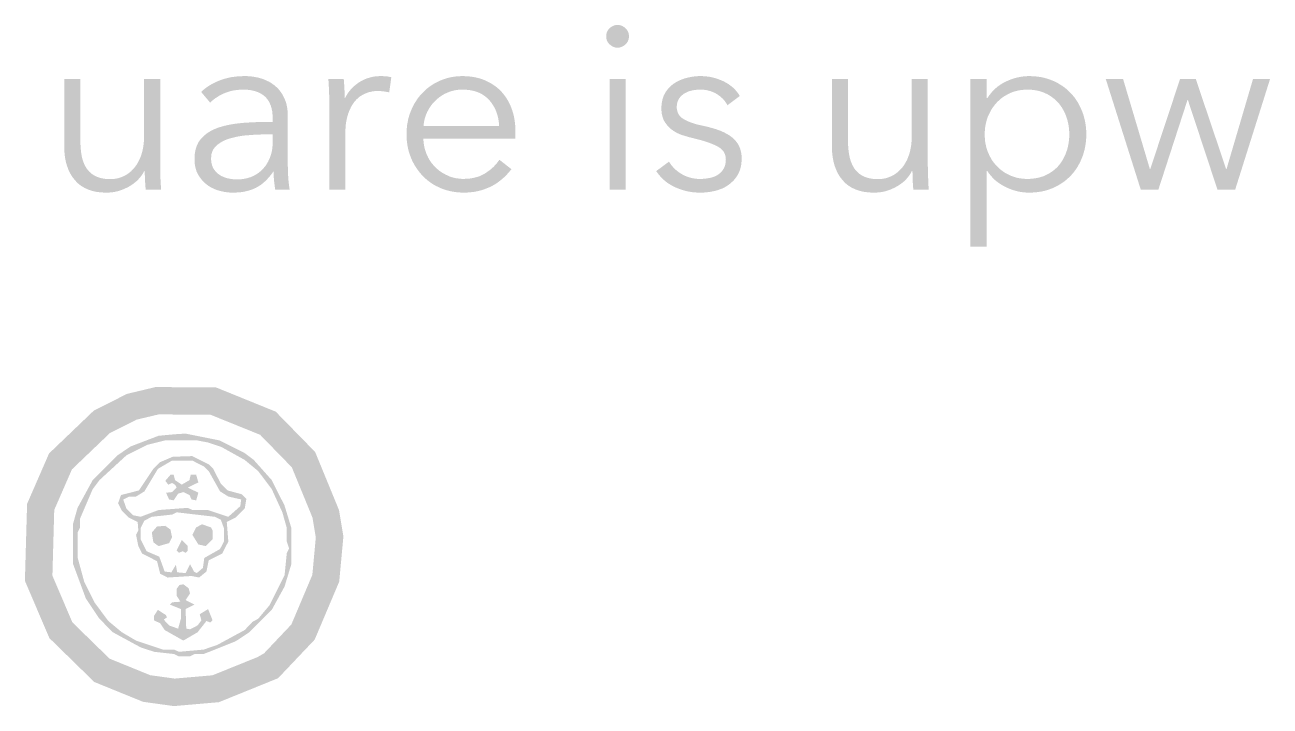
# Model space of a CAD drawing. Header units: millimetres. Extents: x 6 to 126, y 130 to 351.
# Drawn here: x 41.02 to 54.69, y 263.13 to 270.61 of the extents above; entities that cross this region are included whole.
import ezdxf

# ---------------------------------------------------------------- set-up
doc = ezdxf.new("R2010")
doc.units = ezdxf.units.MM
doc.layers.add('RASTER', color=7, linetype='Continuous')

msp = doc.modelspace()

# ---------------------------------------------------------------- hatches: boundary and pattern name
at = {"layer": 'RASTER'}
h = msp.add_hatch(color=7, dxfattribs=at)
h.paths.add_polyline_path([(47.616, 268.8), (47.439, 268.8), (47.439, 270.017), (47.616, 270.017)])
h.paths.add_polyline_path([(47.652, 270.485), (47.652, 270.471), (47.65, 270.459), (47.647, 270.447), (47.642, 270.435), (47.637, 270.424), (47.63, 270.414), (47.622, 270.404), (47.613, 270.395), (47.603, 270.387), (47.593, 270.38), (47.583, 270.374), (47.572, 270.369), (47.561, 270.365), (47.55, 270.362), (47.539, 270.361), (47.527, 270.36), (47.516, 270.361), (47.504, 270.362), (47.493, 270.365), (47.483, 270.369), (47.472, 270.374), (47.462, 270.38), (47.451, 270.387), (47.442, 270.395), (47.432, 270.404), (47.425, 270.414), (47.418, 270.424), (47.412, 270.435), (47.408, 270.447), (47.405, 270.459), (47.403, 270.471), (47.403, 270.485), (47.403, 270.498), (47.405, 270.511), (47.408, 270.523), (47.412, 270.535), (47.418, 270.545), (47.425, 270.556), (47.432, 270.565), (47.442, 270.575), (47.451, 270.583), (47.462, 270.59), (47.472, 270.596), (47.483, 270.601), (47.493, 270.605), (47.504, 270.607), (47.516, 270.609), (47.527, 270.61), (47.539, 270.609), (47.55, 270.607), (47.561, 270.605), (47.572, 270.601), (47.583, 270.596), (47.593, 270.59), (47.603, 270.583), (47.613, 270.575), (47.622, 270.565), (47.63, 270.556), (47.637, 270.545), (47.642, 270.535), (47.647, 270.523), (47.65, 270.511), (47.652, 270.498), (47.652, 270.485)])
for points in [[(42.348, 268.8), (42.347, 268.813), (42.346, 268.825), (42.345, 268.839), (42.344, 268.852), (42.343, 268.866), (42.342, 268.88), (42.341, 268.894), (42.34, 268.909), (42.34, 268.924), (42.339, 268.938), (42.339, 268.951), (42.338, 268.964), (42.338, 268.976), (42.338, 268.987), (42.338, 268.998), (42.338, 269.008), (42.333, 269.008), (42.319, 268.982), (42.303, 268.957), (42.284, 268.934), (42.264, 268.911), (42.242, 268.89), (42.218, 268.871), (42.192, 268.852), (42.164, 268.835), (42.134, 268.82), (42.104, 268.806), (42.074, 268.795), (42.043, 268.785), (42.012, 268.778), (41.981, 268.773), (41.949, 268.77), (41.917, 268.769), (41.861, 268.771), (41.808, 268.777), (41.759, 268.788), (41.714, 268.803), (41.673, 268.823), (41.635, 268.846), (41.6, 268.874), (41.57, 268.907), (41.542, 268.942), (41.519, 268.981), (41.499, 269.022), (41.483, 269.067), (41.47, 269.113), (41.461, 269.163), (41.456, 269.215), (41.454, 269.271), (41.454, 270.017), (41.631, 270.017), (41.631, 269.343), (41.631, 269.32), (41.632, 269.296), (41.633, 269.274), (41.635, 269.252), (41.637, 269.23), (41.639, 269.209), (41.643, 269.189), (41.646, 269.169), (41.65, 269.15), (41.655, 269.132), (41.661, 269.114), (41.667, 269.097), (41.674, 269.08), (41.682, 269.065), (41.69, 269.05), (41.699, 269.035), (41.709, 269.022), (41.72, 269.009), (41.731, 268.997), (41.744, 268.986), (41.757, 268.975), (41.771, 268.965), (41.785, 268.956), (41.801, 268.948), (41.817, 268.941), (41.835, 268.935), (41.853, 268.929), (41.873, 268.925), (41.893, 268.921), (41.915, 268.919), (41.937, 268.917), (41.961, 268.917), (41.978, 268.917), (41.996, 268.919), (42.013, 268.921), (42.03, 268.924), (42.047, 268.928), (42.064, 268.933), (42.081, 268.939), (42.097, 268.946), (42.114, 268.953), (42.13, 268.962), (42.145, 268.971), (42.16, 268.982), (42.175, 268.993), (42.189, 269.005), (42.202, 269.019), (42.216, 269.033), (42.228, 269.048), (42.24, 269.064), (42.252, 269.081), (42.262, 269.099), (42.272, 269.118), (42.282, 269.138), (42.291, 269.159), (42.299, 269.181), (42.306, 269.204), (42.312, 269.228), (42.318, 269.253), (42.322, 269.279), (42.326, 269.306), (42.328, 269.334), (42.33, 269.363), (42.33, 269.393), (42.33, 270.017), (42.507, 270.017), (42.507, 269.068), (42.507, 269.055), (42.507, 269.041), (42.507, 269.027), (42.507, 269.011), (42.508, 268.995), (42.508, 268.978), (42.509, 268.959), (42.509, 268.94), (42.51, 268.921), (42.511, 268.902), (42.512, 268.884), (42.513, 268.866), (42.514, 268.849), (42.515, 268.832), (42.516, 268.816), (42.517, 268.8)], [(44.363, 269.749), (44.363, 269.762), (44.363, 269.775), (44.363, 269.79), (44.363, 269.806), (44.362, 269.822), (44.362, 269.839), (44.361, 269.857), (44.361, 269.876), (44.36, 269.896), (44.359, 269.914), (44.358, 269.933), (44.357, 269.951), (44.356, 269.968), (44.355, 269.985), (44.354, 270.001), (44.353, 270.017), (44.522, 270.017), (44.523, 270.004), (44.524, 269.991), (44.525, 269.978), (44.526, 269.965), (44.527, 269.951), (44.528, 269.937), (44.529, 269.922), (44.53, 269.908), (44.53, 269.893), (44.531, 269.879), (44.531, 269.866), (44.532, 269.853), (44.532, 269.841), (44.532, 269.83), (44.532, 269.819), (44.532, 269.809), (44.537, 269.809), (44.551, 269.835), (44.567, 269.86), (44.584, 269.883), (44.602, 269.905), (44.623, 269.926), (44.645, 269.946), (44.668, 269.964), (44.693, 269.982), (44.72, 269.997), (44.747, 270.011), (44.775, 270.022), (44.804, 270.031), (44.834, 270.039), (44.864, 270.044), (44.895, 270.047), (44.927, 270.048), (44.936, 270.048), (44.944, 270.048), (44.952, 270.048), (44.96, 270.047), (44.967, 270.047), (44.974, 270.047), (44.982, 270.046), (44.988, 270.045), (44.995, 270.045), (45.002, 270.044), (45.009, 270.043), (45.016, 270.042), (45.023, 270.04), (45.03, 270.039), (45.037, 270.037), (45.044, 270.035), (45.021, 269.869), (45.017, 269.87), (45.012, 269.871), (45.006, 269.873), (45, 269.874), (44.993, 269.875), (44.986, 269.876), (44.978, 269.878), (44.969, 269.879), (44.96, 269.88), (44.951, 269.881), (44.942, 269.882), (44.933, 269.883), (44.924, 269.883), (44.914, 269.884), (44.905, 269.884), (44.896, 269.884), (44.879, 269.884), (44.861, 269.883), (44.844, 269.881), (44.827, 269.878), (44.81, 269.874), (44.794, 269.87), (44.777, 269.864), (44.761, 269.858), (44.745, 269.851), (44.73, 269.843), (44.715, 269.834), (44.7, 269.825), (44.686, 269.814), (44.673, 269.802), (44.66, 269.79), (44.648, 269.776), (44.636, 269.762), (44.625, 269.746), (44.614, 269.73), (44.604, 269.713), (44.595, 269.694), (44.586, 269.675), (44.578, 269.655), (44.57, 269.633), (44.563, 269.611), (44.557, 269.588), (44.552, 269.563), (44.547, 269.537), (44.544, 269.511), (44.542, 269.483), (44.54, 269.454), (44.54, 269.424), (44.54, 268.8), (44.363, 268.8), (44.363, 269.749)], [(48.734, 269.728), (48.723, 269.747), (48.712, 269.764), (48.699, 269.781), (48.685, 269.797), (48.669, 269.812), (48.653, 269.826), (48.635, 269.839), (48.616, 269.852), (48.595, 269.863), (48.574, 269.873), (48.553, 269.881), (48.531, 269.888), (48.508, 269.893), (48.484, 269.897), (48.46, 269.899), (48.435, 269.9), (48.423, 269.9), (48.411, 269.899), (48.4, 269.898), (48.388, 269.897), (48.376, 269.896), (48.365, 269.894), (48.353, 269.892), (48.341, 269.889), (48.33, 269.887), (48.318, 269.883), (48.308, 269.88), (48.297, 269.876), (48.287, 269.871), (48.277, 269.866), (48.267, 269.861), (48.258, 269.856), (48.249, 269.85), (48.241, 269.843), (48.233, 269.836), (48.225, 269.829), (48.218, 269.821), (48.211, 269.813), (48.205, 269.805), (48.199, 269.796), (48.194, 269.786), (48.19, 269.777), (48.186, 269.767), (48.183, 269.756), (48.181, 269.745), (48.179, 269.734), (48.178, 269.722), (48.177, 269.71), (48.178, 269.689), (48.182, 269.67), (48.187, 269.651), (48.195, 269.634), (48.205, 269.618), (48.217, 269.604), (48.231, 269.591), (48.248, 269.579), (48.266, 269.568), (48.288, 269.557), (48.312, 269.547), (48.338, 269.537), (48.367, 269.527), (48.398, 269.518), (48.432, 269.51), (48.469, 269.502), (48.521, 269.49), (48.569, 269.477), (48.615, 269.463), (48.656, 269.448), (48.694, 269.431), (48.729, 269.413), (48.76, 269.394), (48.787, 269.373), (48.811, 269.351), (48.832, 269.327), (48.85, 269.302), (48.864, 269.274), (48.875, 269.245), (48.883, 269.214), (48.888, 269.181), (48.89, 269.146), (48.889, 269.12), (48.887, 269.096), (48.884, 269.072), (48.88, 269.05), (48.874, 269.028), (48.867, 269.008), (48.859, 268.989), (48.85, 268.97), (48.839, 268.953), (48.828, 268.936), (48.816, 268.92), (48.803, 268.905), (48.789, 268.891), (48.775, 268.878), (48.76, 268.865), (48.744, 268.853), (48.728, 268.842), (48.711, 268.832), (48.693, 268.823), (48.675, 268.814), (48.656, 268.807), (48.637, 268.8), (48.618, 268.794), (48.597, 268.788), (48.577, 268.784), (48.556, 268.78), (48.536, 268.776), (48.515, 268.774), (48.494, 268.772), (48.474, 268.77), (48.453, 268.769), (48.432, 268.769), (48.398, 268.77), (48.364, 268.772), (48.33, 268.777), (48.296, 268.783), (48.263, 268.791), (48.23, 268.801), (48.197, 268.813), (48.164, 268.826), (48.133, 268.841), (48.102, 268.859), (48.073, 268.878), (48.046, 268.899), (48.02, 268.923), (47.996, 268.948), (47.973, 268.976), (47.951, 269.005), (48.092, 269.109), (48.104, 269.09), (48.118, 269.071), (48.133, 269.053), (48.149, 269.035), (48.167, 269.019), (48.187, 269.003), (48.207, 268.988), (48.229, 268.974), (48.252, 268.961), (48.276, 268.95), (48.3, 268.941), (48.325, 268.933), (48.35, 268.927), (48.376, 268.923), (48.403, 268.92), (48.43, 268.92), (48.444, 268.92), (48.458, 268.92), (48.472, 268.921), (48.485, 268.922), (48.499, 268.924), (48.512, 268.925), (48.526, 268.928), (48.539, 268.93), (48.552, 268.933), (48.564, 268.936), (48.576, 268.94), (48.588, 268.944), (48.599, 268.949), (48.609, 268.954), (48.62, 268.96), (48.63, 268.966), (48.639, 268.973), (48.648, 268.98), (48.657, 268.988), (48.665, 268.996), (48.672, 269.004), (48.68, 269.013), (48.686, 269.023), (48.692, 269.033), (48.698, 269.043), (48.702, 269.054), (48.706, 269.066), (48.71, 269.078), (48.712, 269.091), (48.714, 269.104), (48.715, 269.118), (48.716, 269.133), (48.714, 269.156), (48.71, 269.178), (48.703, 269.198), (48.693, 269.217), (48.68, 269.234), (48.664, 269.25), (48.645, 269.264), (48.623, 269.277), (48.599, 269.289), (48.572, 269.301), (48.543, 269.312), (48.511, 269.324), (48.476, 269.335), (48.439, 269.346), (48.399, 269.356), (48.357, 269.367), (48.343, 269.37), (48.329, 269.374), (48.315, 269.377), (48.301, 269.381), (48.286, 269.386), (48.271, 269.39), (48.256, 269.395), (48.241, 269.399), (48.226, 269.404), (48.211, 269.41), (48.197, 269.416), (48.182, 269.423), (48.168, 269.431), (48.155, 269.439), (48.141, 269.447), (48.128, 269.457), (48.115, 269.466), (48.103, 269.477), (48.092, 269.488), (48.081, 269.499), (48.07, 269.511), (48.06, 269.524), (48.051, 269.537), (48.042, 269.551), (48.034, 269.566), (48.027, 269.582), (48.022, 269.598), (48.017, 269.616), (48.013, 269.634), (48.011, 269.653), (48.009, 269.673), (48.008, 269.694), (48.009, 269.717), (48.011, 269.739), (48.014, 269.761), (48.018, 269.781), (48.023, 269.801), (48.029, 269.819), (48.036, 269.837), (48.045, 269.854), (48.054, 269.871), (48.065, 269.886), (48.076, 269.901), (48.087, 269.915), (48.1, 269.928), (48.113, 269.941), (48.127, 269.952), (48.142, 269.964), (48.158, 269.974), (48.174, 269.984), (48.191, 269.993), (48.208, 270.001), (48.225, 270.008), (48.243, 270.015), (48.262, 270.022), (48.281, 270.027), (48.301, 270.032), (48.321, 270.036), (48.341, 270.04), (48.361, 270.043), (48.381, 270.045), (48.401, 270.047), (48.422, 270.048), (48.443, 270.048), (48.474, 270.047), (48.506, 270.044), (48.537, 270.04), (48.568, 270.034), (48.599, 270.026), (48.629, 270.016), (48.66, 270.004), (48.69, 269.991), (48.719, 269.976), (48.746, 269.959), (48.771, 269.941), (48.794, 269.922), (48.816, 269.901), (48.835, 269.879), (48.853, 269.855), (48.869, 269.83)], [(50.775, 268.8), (50.774, 268.813), (50.772, 268.825), (50.771, 268.839), (50.77, 268.852), (50.769, 268.866), (50.768, 268.88), (50.768, 268.894), (50.767, 268.909), (50.766, 268.924), (50.766, 268.938), (50.765, 268.951), (50.765, 268.964), (50.765, 268.976), (50.765, 268.987), (50.764, 268.998), (50.764, 269.008), (50.759, 269.008), (50.745, 268.982), (50.729, 268.957), (50.711, 268.934), (50.691, 268.911), (50.669, 268.89), (50.645, 268.871), (50.618, 268.852), (50.59, 268.835), (50.561, 268.82), (50.531, 268.806), (50.501, 268.795), (50.47, 268.785), (50.439, 268.778), (50.407, 268.773), (50.375, 268.77), (50.343, 268.769), (50.287, 268.771), (50.235, 268.777), (50.186, 268.788), (50.141, 268.803), (50.099, 268.823), (50.061, 268.846), (50.027, 268.874), (49.996, 268.907), (49.969, 268.942), (49.945, 268.981), (49.926, 269.022), (49.909, 269.067), (49.897, 269.113), (49.888, 269.163), (49.882, 269.215), (49.88, 269.271), (49.88, 270.017), (50.057, 270.017), (50.057, 269.343), (50.057, 269.32), (50.058, 269.296), (50.059, 269.274), (50.061, 269.252), (50.063, 269.23), (50.066, 269.209), (50.069, 269.189), (50.073, 269.169), (50.077, 269.15), (50.082, 269.132), (50.088, 269.114), (50.094, 269.097), (50.101, 269.08), (50.109, 269.065), (50.117, 269.05), (50.126, 269.035), (50.136, 269.022), (50.147, 269.009), (50.158, 268.997), (50.17, 268.986), (50.183, 268.975), (50.197, 268.965), (50.212, 268.956), (50.228, 268.948), (50.244, 268.941), (50.261, 268.935), (50.28, 268.929), (50.299, 268.925), (50.32, 268.921), (50.341, 268.919), (50.364, 268.917), (50.387, 268.917), (50.405, 268.917), (50.422, 268.919), (50.44, 268.921), (50.457, 268.924), (50.474, 268.928), (50.491, 268.933), (50.507, 268.939), (50.524, 268.946), (50.54, 268.953), (50.556, 268.962), (50.572, 268.971), (50.587, 268.982), (50.601, 268.993), (50.615, 269.005), (50.629, 269.019), (50.642, 269.033), (50.655, 269.048), (50.667, 269.064), (50.678, 269.081), (50.689, 269.099), (50.699, 269.118), (50.709, 269.138), (50.717, 269.159), (50.725, 269.181), (50.733, 269.204), (50.739, 269.228), (50.744, 269.253), (50.749, 269.279), (50.752, 269.306), (50.755, 269.334), (50.756, 269.363), (50.757, 269.393), (50.757, 270.017), (50.933, 270.017), (50.933, 269.068), (50.933, 269.055), (50.934, 269.041), (50.934, 269.027), (50.934, 269.011), (50.934, 268.995), (50.935, 268.978), (50.935, 268.959), (50.936, 268.94), (50.937, 268.921), (50.937, 268.902), (50.938, 268.884), (50.939, 268.866), (50.94, 268.849), (50.941, 268.832), (50.943, 268.816), (50.944, 268.8)], [(53.076, 270.017), (53.37, 269.029), (53.375, 269.029), (53.702, 270.017), (53.874, 270.017), (54.207, 269.029), (54.212, 269.029), (54.503, 270.017), (54.69, 270.017), (54.306, 268.8), (54.113, 268.8), (53.788, 269.785), (53.783, 269.785), (53.463, 268.8), (53.271, 268.8), (52.886, 270.017)]]:
    msp.add_hatch(color=7, dxfattribs=at).paths.add_polyline_path(points)
h = msp.add_hatch(color=7, dxfattribs=at)
h.paths.add_polyline_path([(43.742, 269.585), (43.74, 269.624), (43.737, 269.659), (43.73, 269.693), (43.721, 269.724), (43.709, 269.752), (43.695, 269.778), (43.678, 269.801), (43.659, 269.822), (43.637, 269.84), (43.612, 269.856), (43.586, 269.869), (43.557, 269.88), (43.525, 269.889), (43.491, 269.895), (43.455, 269.899), (43.417, 269.9), (43.39, 269.899), (43.363, 269.897), (43.337, 269.894), (43.311, 269.89), (43.286, 269.885), (43.262, 269.878), (43.238, 269.87), (43.214, 269.861), (43.191, 269.851), (43.169, 269.84), (43.148, 269.828), (43.128, 269.815), (43.108, 269.802), (43.09, 269.788), (43.072, 269.773), (43.055, 269.757), (42.957, 269.874), (42.976, 269.892), (42.997, 269.91), (43.02, 269.927), (43.044, 269.943), (43.07, 269.958), (43.097, 269.972), (43.125, 269.986), (43.156, 269.999), (43.187, 270.01), (43.219, 270.02), (43.253, 270.029), (43.287, 270.036), (43.323, 270.041), (43.359, 270.045), (43.397, 270.047), (43.435, 270.048), (43.459, 270.048), (43.484, 270.046), (43.507, 270.044), (43.531, 270.041), (43.553, 270.037), (43.576, 270.033), (43.598, 270.027), (43.62, 270.021), (43.641, 270.013), (43.661, 270.005), (43.681, 269.996), (43.7, 269.987), (43.719, 269.976), (43.737, 269.964), (43.754, 269.952), (43.77, 269.939), (43.786, 269.925), (43.801, 269.91), (43.815, 269.894), (43.828, 269.877), (43.84, 269.859), (43.852, 269.841), (43.862, 269.821), (43.872, 269.801), (43.88, 269.78), (43.888, 269.758), (43.894, 269.735), (43.899, 269.711), (43.903, 269.686), (43.906, 269.66), (43.908, 269.634), (43.908, 269.606), (43.908, 269.073), (43.908, 269.055), (43.909, 269.038), (43.909, 269.02), (43.909, 269.002), (43.91, 268.983), (43.911, 268.965), (43.912, 268.946), (43.913, 268.927), (43.915, 268.909), (43.916, 268.891), (43.918, 268.874), (43.92, 268.858), (43.922, 268.842), (43.924, 268.827), (43.926, 268.813), (43.929, 268.8), (43.77, 268.8), (43.768, 268.811), (43.767, 268.823), (43.765, 268.834), (43.763, 268.846), (43.762, 268.858), (43.76, 268.871), (43.759, 268.883), (43.757, 268.896), (43.756, 268.909), (43.755, 268.922), (43.754, 268.935), (43.754, 268.948), (43.753, 268.96), (43.753, 268.973), (43.752, 268.985), (43.752, 268.998), (43.747, 268.998), (43.726, 268.968), (43.704, 268.941), (43.681, 268.916), (43.658, 268.893), (43.634, 268.872), (43.61, 268.853), (43.584, 268.837), (43.558, 268.822), (43.532, 268.81), (43.503, 268.799), (43.473, 268.79), (43.442, 268.782), (43.41, 268.776), (43.376, 268.772), (43.341, 268.77), (43.305, 268.769), (43.287, 268.769), (43.27, 268.77), (43.252, 268.772), (43.234, 268.774), (43.216, 268.776), (43.198, 268.78), (43.179, 268.784), (43.161, 268.788), (43.142, 268.794), (43.124, 268.8), (43.107, 268.806), (43.09, 268.814), (43.073, 268.822), (43.057, 268.831), (43.041, 268.841), (43.025, 268.852), (43.011, 268.863), (42.996, 268.876), (42.983, 268.889), (42.97, 268.903), (42.957, 268.917), (42.946, 268.933), (42.934, 268.949), (42.924, 268.966), (42.915, 268.984), (42.906, 269.003), (42.9, 269.023), (42.894, 269.044), (42.889, 269.066), (42.886, 269.089), (42.884, 269.113), (42.884, 269.138), (42.885, 269.172), (42.888, 269.205), (42.894, 269.235), (42.902, 269.264), (42.912, 269.291), (42.924, 269.316), (42.939, 269.339), (42.955, 269.36), (42.974, 269.38), (42.994, 269.399), (43.016, 269.416), (43.039, 269.432), (43.063, 269.446), (43.09, 269.46), (43.117, 269.472), (43.146, 269.483), (43.177, 269.492), (43.208, 269.501), (43.241, 269.509), (43.275, 269.516), (43.31, 269.522), (43.346, 269.527), (43.383, 269.531), (43.421, 269.535), (43.46, 269.537), (43.499, 269.54), (43.538, 269.542), (43.578, 269.543), (43.619, 269.545), (43.659, 269.545), (43.7, 269.546), (43.742, 269.546)])
h.paths.add_polyline_path([(43.69, 269.408), (43.662, 269.408), (43.635, 269.408), (43.608, 269.407), (43.58, 269.406), (43.553, 269.405), (43.525, 269.403), (43.498, 269.401), (43.47, 269.399), (43.443, 269.397), (43.416, 269.394), (43.39, 269.39), (43.365, 269.386), (43.34, 269.381), (43.316, 269.375), (43.293, 269.369), (43.27, 269.363), (43.248, 269.356), (43.227, 269.348), (43.207, 269.339), (43.188, 269.329), (43.17, 269.319), (43.154, 269.308), (43.138, 269.296), (43.123, 269.284), (43.11, 269.27), (43.098, 269.255), (43.088, 269.24), (43.08, 269.223), (43.074, 269.205), (43.069, 269.187), (43.067, 269.167), (43.066, 269.146), (43.066, 269.13), (43.067, 269.115), (43.069, 269.1), (43.072, 269.086), (43.075, 269.073), (43.08, 269.06), (43.085, 269.048), (43.09, 269.037), (43.097, 269.026), (43.104, 269.016), (43.111, 269.006), (43.119, 268.997), (43.128, 268.988), (43.137, 268.98), (43.147, 268.972), (43.157, 268.965), (43.167, 268.959), (43.178, 268.952), (43.189, 268.947), (43.201, 268.942), (43.212, 268.937), (43.224, 268.933), (43.237, 268.929), (43.249, 268.926), (43.262, 268.923), (43.275, 268.921), (43.287, 268.919), (43.3, 268.917), (43.313, 268.916), (43.326, 268.915), (43.339, 268.915), (43.352, 268.914), (43.375, 268.915), (43.397, 268.916), (43.419, 268.919), (43.44, 268.923), (43.461, 268.927), (43.48, 268.933), (43.5, 268.939), (43.518, 268.947), (43.536, 268.955), (43.553, 268.965), (43.57, 268.975), (43.585, 268.985), (43.6, 268.997), (43.614, 269.009), (43.628, 269.022), (43.64, 269.035), (43.652, 269.05), (43.664, 269.064), (43.674, 269.08), (43.684, 269.095), (43.693, 269.112), (43.701, 269.129), (43.709, 269.146), (43.716, 269.164), (43.722, 269.182), (43.727, 269.201), (43.732, 269.22), (43.735, 269.239), (43.738, 269.258), (43.74, 269.278), (43.741, 269.297), (43.742, 269.317), (43.742, 269.408)], flags=0)
h = msp.add_hatch(color=7, dxfattribs=at)
h.paths.add_polyline_path([(46.227, 269.502), (46.224, 269.544), (46.218, 269.584), (46.208, 269.622), (46.196, 269.659), (46.181, 269.694), (46.162, 269.726), (46.141, 269.758), (46.117, 269.787), (46.09, 269.813), (46.06, 269.836), (46.028, 269.856), (45.992, 269.872), (45.955, 269.884), (45.914, 269.893), (45.87, 269.898), (45.824, 269.9), (45.803, 269.899), (45.781, 269.898), (45.76, 269.895), (45.739, 269.892), (45.719, 269.887), (45.699, 269.882), (45.68, 269.875), (45.661, 269.867), (45.642, 269.859), (45.624, 269.85), (45.607, 269.84), (45.59, 269.829), (45.573, 269.818), (45.558, 269.805), (45.543, 269.793), (45.528, 269.779), (45.514, 269.765), (45.501, 269.75), (45.488, 269.735), (45.477, 269.719), (45.466, 269.703), (45.455, 269.686), (45.446, 269.669), (45.437, 269.652), (45.429, 269.634), (45.422, 269.615), (45.416, 269.597), (45.41, 269.578), (45.406, 269.56), (45.402, 269.541), (45.4, 269.521), (45.398, 269.502)], flags=0)
h.paths.add_polyline_path([(46.407, 269.445), (46.407, 269.44), (46.407, 269.436), (46.407, 269.431), (46.407, 269.426), (46.407, 269.421), (46.407, 269.416), (46.407, 269.411), (46.407, 269.406), (46.407, 269.401), (46.407, 269.395), (46.406, 269.39), (46.406, 269.384), (46.406, 269.379), (46.405, 269.373), (46.405, 269.367), (46.404, 269.362), (45.395, 269.362), (45.397, 269.339), (45.399, 269.317), (45.402, 269.295), (45.406, 269.273), (45.411, 269.252), (45.417, 269.231), (45.424, 269.21), (45.432, 269.19), (45.441, 269.17), (45.45, 269.151), (45.461, 269.132), (45.472, 269.115), (45.484, 269.097), (45.497, 269.081), (45.511, 269.065), (45.525, 269.05), (45.541, 269.035), (45.557, 269.021), (45.573, 269.008), (45.59, 268.996), (45.608, 268.984), (45.627, 268.974), (45.646, 268.964), (45.666, 268.955), (45.686, 268.946), (45.707, 268.939), (45.728, 268.933), (45.75, 268.928), (45.772, 268.925), (45.794, 268.922), (45.817, 268.92), (45.84, 268.92), (45.874, 268.921), (45.907, 268.924), (45.938, 268.929), (45.968, 268.936), (45.998, 268.944), (46.025, 268.955), (46.052, 268.968), (46.078, 268.983), (46.102, 269), (46.125, 269.016), (46.146, 269.034), (46.166, 269.052), (46.184, 269.071), (46.201, 269.09), (46.216, 269.11), (46.23, 269.13), (46.363, 269.026), (46.335, 268.993), (46.307, 268.962), (46.278, 268.934), (46.248, 268.908), (46.217, 268.884), (46.186, 268.863), (46.155, 268.845), (46.122, 268.829), (46.089, 268.815), (46.055, 268.802), (46.021, 268.792), (45.986, 268.784), (45.95, 268.777), (45.914, 268.773), (45.877, 268.77), (45.84, 268.769), (45.807, 268.77), (45.774, 268.772), (45.741, 268.776), (45.71, 268.781), (45.679, 268.788), (45.648, 268.796), (45.618, 268.806), (45.589, 268.817), (45.561, 268.83), (45.533, 268.843), (45.507, 268.858), (45.482, 268.874), (45.457, 268.892), (45.434, 268.91), (45.412, 268.93), (45.39, 268.951), (45.37, 268.973), (45.351, 268.996), (45.333, 269.02), (45.316, 269.044), (45.3, 269.07), (45.285, 269.097), (45.271, 269.125), (45.259, 269.154), (45.248, 269.183), (45.238, 269.213), (45.23, 269.244), (45.223, 269.276), (45.218, 269.308), (45.214, 269.341), (45.212, 269.374), (45.211, 269.408), (45.212, 269.443), (45.214, 269.476), (45.217, 269.509), (45.223, 269.541), (45.229, 269.573), (45.237, 269.603), (45.247, 269.634), (45.258, 269.663), (45.27, 269.692), (45.283, 269.72), (45.298, 269.747), (45.314, 269.772), (45.33, 269.797), (45.348, 269.821), (45.367, 269.844), (45.388, 269.866), (45.409, 269.887), (45.431, 269.907), (45.454, 269.925), (45.478, 269.942), (45.503, 269.959), (45.528, 269.973), (45.555, 269.987), (45.583, 270), (45.611, 270.011), (45.64, 270.021), (45.669, 270.029), (45.699, 270.036), (45.729, 270.041), (45.761, 270.045), (45.792, 270.047), (45.824, 270.048), (45.86, 270.047), (45.894, 270.045), (45.927, 270.041), (45.959, 270.036), (45.99, 270.029), (46.02, 270.021), (46.049, 270.011), (46.077, 270), (46.103, 269.987), (46.129, 269.974), (46.153, 269.959), (46.177, 269.943), (46.199, 269.927), (46.22, 269.909), (46.24, 269.89), (46.259, 269.87), (46.276, 269.849), (46.293, 269.827), (46.308, 269.805), (46.323, 269.781), (46.336, 269.757), (46.348, 269.732), (46.359, 269.706), (46.369, 269.679), (46.378, 269.651), (46.386, 269.623), (46.392, 269.595), (46.397, 269.566), (46.401, 269.536), (46.404, 269.506), (46.406, 269.476), (46.407, 269.445)])
h = msp.add_hatch(color=7, dxfattribs=at)
h.paths.add_polyline_path([(51.578, 268.176), (51.401, 268.176), (51.401, 270.017), (51.578, 270.017), (51.578, 269.806), (51.586, 269.806), (51.606, 269.835), (51.627, 269.862), (51.65, 269.888), (51.674, 269.911), (51.7, 269.933), (51.728, 269.953), (51.757, 269.971), (51.787, 269.987), (51.819, 270.001), (51.851, 270.014), (51.883, 270.024), (51.915, 270.033), (51.947, 270.039), (51.979, 270.044), (52.011, 270.047), (52.044, 270.048), (52.079, 270.047), (52.113, 270.045), (52.147, 270.041), (52.18, 270.036), (52.212, 270.029), (52.243, 270.02), (52.273, 270.01), (52.302, 269.999), (52.331, 269.986), (52.358, 269.972), (52.384, 269.956), (52.41, 269.94), (52.434, 269.923), (52.457, 269.904), (52.479, 269.884), (52.5, 269.863), (52.52, 269.841), (52.539, 269.819), (52.556, 269.795), (52.573, 269.77), (52.588, 269.744), (52.602, 269.717), (52.615, 269.689), (52.627, 269.661), (52.638, 269.631), (52.647, 269.601), (52.655, 269.57), (52.661, 269.539), (52.666, 269.507), (52.67, 269.475), (52.672, 269.442), (52.673, 269.408), (52.672, 269.375), (52.67, 269.342), (52.666, 269.31), (52.661, 269.278), (52.655, 269.247), (52.647, 269.216), (52.638, 269.186), (52.627, 269.156), (52.615, 269.127), (52.602, 269.1), (52.588, 269.073), (52.573, 269.047), (52.556, 269.022), (52.539, 268.998), (52.52, 268.975), (52.5, 268.953), (52.479, 268.933), (52.457, 268.913), (52.434, 268.894), (52.41, 268.877), (52.384, 268.86), (52.358, 268.845), (52.331, 268.831), (52.302, 268.818), (52.273, 268.807), (52.243, 268.797), (52.212, 268.788), (52.18, 268.781), (52.147, 268.776), (52.113, 268.772), (52.079, 268.77), (52.044, 268.769), (52.011, 268.77), (51.979, 268.773), (51.947, 268.777), (51.915, 268.784), (51.883, 268.793), (51.851, 268.803), (51.819, 268.816), (51.787, 268.83), (51.757, 268.846), (51.728, 268.864), (51.7, 268.883), (51.674, 268.904), (51.65, 268.927), (51.627, 268.952), (51.606, 268.978), (51.586, 269.005), (51.578, 269.005)])
h.paths.add_polyline_path([(52.486, 269.408), (52.485, 269.434), (52.484, 269.458), (52.481, 269.483), (52.478, 269.507), (52.473, 269.531), (52.468, 269.554), (52.462, 269.577), (52.454, 269.6), (52.446, 269.622), (52.437, 269.643), (52.427, 269.663), (52.416, 269.683), (52.405, 269.702), (52.392, 269.721), (52.379, 269.739), (52.365, 269.756), (52.35, 269.772), (52.334, 269.787), (52.317, 269.801), (52.299, 269.815), (52.281, 269.828), (52.262, 269.84), (52.241, 269.851), (52.22, 269.861), (52.199, 269.87), (52.176, 269.878), (52.153, 269.885), (52.129, 269.89), (52.104, 269.894), (52.079, 269.897), (52.052, 269.899), (52.025, 269.9), (52, 269.899), (51.976, 269.897), (51.952, 269.894), (51.928, 269.89), (51.905, 269.885), (51.882, 269.879), (51.86, 269.871), (51.838, 269.862), (51.817, 269.852), (51.797, 269.841), (51.777, 269.83), (51.758, 269.817), (51.74, 269.804), (51.723, 269.789), (51.706, 269.774), (51.69, 269.758), (51.675, 269.741), (51.661, 269.723), (51.647, 269.705), (51.634, 269.686), (51.623, 269.666), (51.612, 269.645), (51.602, 269.624), (51.592, 269.602), (51.584, 269.579), (51.577, 269.556), (51.571, 269.533), (51.566, 269.509), (51.562, 269.484), (51.56, 269.46), (51.558, 269.434), (51.557, 269.408), (51.558, 269.383), (51.56, 269.357), (51.562, 269.332), (51.566, 269.308), (51.571, 269.284), (51.577, 269.26), (51.584, 269.237), (51.592, 269.215), (51.602, 269.193), (51.612, 269.171), (51.623, 269.151), (51.634, 269.131), (51.647, 269.112), (51.661, 269.094), (51.675, 269.077), (51.69, 269.06), (51.706, 269.044), (51.723, 269.029), (51.74, 269.015), (51.758, 269.002), (51.777, 268.989), (51.797, 268.978), (51.817, 268.967), (51.838, 268.957), (51.86, 268.948), (51.882, 268.941), (51.905, 268.934), (51.928, 268.929), (51.952, 268.925), (51.976, 268.922), (52, 268.92), (52.025, 268.92), (52.052, 268.92), (52.079, 268.922), (52.104, 268.925), (52.129, 268.929), (52.153, 268.934), (52.176, 268.941), (52.199, 268.948), (52.22, 268.957), (52.241, 268.967), (52.262, 268.978), (52.281, 268.99), (52.299, 269.002), (52.317, 269.016), (52.334, 269.03), (52.35, 269.045), (52.365, 269.061), (52.379, 269.078), (52.392, 269.096), (52.405, 269.114), (52.416, 269.133), (52.427, 269.153), (52.437, 269.174), (52.446, 269.195), (52.454, 269.217), (52.462, 269.24), (52.468, 269.263), (52.473, 269.286), (52.478, 269.31), (52.481, 269.334), (52.484, 269.358), (52.485, 269.383), (52.486, 269.408)], flags=0)
h = msp.add_hatch(color=7, dxfattribs=at)
h.paths.add_polyline_path([(42.457, 266.635), (43.122, 266.63), (43.775, 266.365), (44.208, 265.922), (44.47, 265.284), (44.518, 264.994), (44.472, 264.499), (44.203, 263.863), (43.801, 263.439), (43.152, 263.176), (42.658, 263.133), (42.319, 263.18), (41.783, 263.398), (41.291, 263.879), (41.022, 264.508), (41.046, 265.353), (41.287, 265.906), (41.779, 266.377), (42.143, 266.56)])
h.paths.add_polyline_path([(42.492, 266.335), (42.247, 266.277), (41.954, 266.129), (41.538, 265.731), (41.344, 265.286), (41.324, 264.565), (41.543, 264.052), (41.951, 263.654), (42.398, 263.472), (42.666, 263.435), (43.081, 263.471), (43.628, 263.692), (43.947, 264.029), (44.177, 264.573), (44.215, 264.983), (44.179, 265.201), (43.952, 265.754), (43.604, 266.111), (43.062, 266.33), (42.492, 266.335)], flags=0)
h = msp.add_hatch(color=7, dxfattribs=at)
h.paths.add_polyline_path([(42.546, 266.438), (42.983, 266.446), (43.206, 266.396), (43.534, 266.255), (43.756, 266.107), (43.929, 265.934), (44.127, 265.638), (44.268, 265.26), (44.317, 265.013), (44.317, 264.791), (44.218, 264.346), (43.979, 263.919), (43.682, 263.622), (43.304, 263.432), (42.884, 263.333), (42.637, 263.333), (42.588, 263.358), (42.341, 263.383), (42.193, 263.432), (41.84, 263.622), (41.568, 263.869), (41.444, 264.042), (41.279, 264.371), (41.205, 264.667), (41.205, 265.062), (41.254, 265.309), (41.395, 265.663), (41.568, 265.91), (41.716, 266.058), (41.914, 266.206), (42.193, 266.347), (42.415, 266.421)])
h.paths.add_polyline_path([(42.761, 266.396), (42.712, 266.371), (42.514, 266.371), (42.193, 266.273), (41.963, 266.157), (41.691, 265.959), (41.519, 265.737), (41.378, 265.458), (41.304, 265.235), (41.279, 264.939), (41.254, 264.889), (41.279, 264.618), (41.353, 264.371), (41.494, 264.092), (41.617, 263.919), (41.864, 263.696), (42.218, 263.506), (42.465, 263.432), (42.662, 263.432), (42.712, 263.407), (42.81, 263.432), (43.008, 263.432), (43.329, 263.531), (43.707, 263.746), (43.929, 263.993), (44.144, 264.395), (44.218, 264.667), (44.218, 264.815), (44.243, 264.865), (44.218, 265.136), (44.119, 265.458), (43.954, 265.786), (43.89, 265.845), (43.855, 265.91), (43.633, 266.107), (43.28, 266.297), (43.033, 266.371)], flags=0)
h.paths.add_polyline_path([(42.67, 266.117), (42.786, 266.124), (43.156, 266.05), (43.435, 265.91), (43.534, 265.835), (43.732, 265.613), (43.872, 265.334), (43.947, 265.087), (43.947, 264.692), (43.872, 264.445), (43.732, 264.19), (43.485, 263.943), (43.336, 263.845), (42.983, 263.704), (42.884, 263.704), (42.835, 263.679), (42.712, 263.679), (42.662, 263.704), (42.44, 263.729), (42.292, 263.778), (41.988, 263.943), (41.84, 264.092), (41.691, 264.314), (41.551, 264.692), (41.551, 265.136), (41.6, 265.309), (41.766, 265.613), (42.037, 265.885), (42.185, 265.984), (42.489, 266.1)], flags=0)
h.paths.add_polyline_path([(42.563, 266.05), (42.366, 266.001), (42.136, 265.885), (41.84, 265.613), (41.766, 265.514), (41.625, 265.186), (41.625, 265.087), (41.6, 265.038), (41.6, 264.766), (41.674, 264.494), (41.79, 264.265), (41.938, 264.067), (42.087, 263.943), (42.242, 263.852), (42.539, 263.753), (42.662, 263.753), (42.712, 263.729), (42.983, 263.753), (43.131, 263.803), (43.435, 263.968), (43.519, 264.057), (43.583, 264.092), (43.707, 264.24), (43.872, 264.568), (43.897, 264.815), (43.922, 264.865), (43.897, 264.939), (43.897, 265.087), (43.848, 265.26), (43.732, 265.514), (43.583, 265.712), (43.435, 265.835), (43.181, 265.976), (43.033, 266.026), (42.909, 266.05)], flags=0)
h.paths.add_polyline_path([(42.645, 265.87), (42.86, 265.877), (43.04, 265.786), (43.089, 265.737), (43.173, 265.574), (43.248, 265.5), (43.403, 265.458), (43.453, 265.408), (43.435, 265.302), (43.336, 265.203), (43.238, 265.154), (43.255, 264.939), (43.188, 264.808), (43.04, 264.734), (43.015, 264.61), (42.934, 264.544), (42.852, 264.561), (42.588, 264.544), (42.507, 264.586), (42.472, 264.724), (42.309, 264.808), (42.267, 264.889), (42.242, 265.013), (42.267, 265.062), (42.26, 265.154), (42.161, 265.203), (42.087, 265.277), (42.045, 265.359), (42.077, 265.45), (42.274, 265.5), (42.432, 265.737), (42.507, 265.811)], flags=0)
h.paths.add_polyline_path([(42.637, 265.828), (42.482, 265.737), (42.334, 265.49), (42.242, 265.433), (42.168, 265.433), (42.101, 265.401), (42.136, 265.302), (42.21, 265.228), (42.292, 265.211), (42.489, 265.285), (42.81, 265.309), (42.86, 265.285), (43.033, 265.285), (43.255, 265.211), (43.386, 265.327), (43.396, 265.401), (43.255, 265.433), (43.164, 265.49), (43.04, 265.712), (42.991, 265.761), (42.86, 265.828)], flags=0)
h.paths.add_polyline_path([(42.62, 265.672), (42.655, 265.672), (42.67, 265.613), (42.744, 265.564), (42.828, 265.613), (42.842, 265.672), (42.902, 265.672), (42.926, 265.588), (42.81, 265.532), (42.926, 265.475), (42.902, 265.391), (42.852, 265.401), (42.828, 265.45), (42.761, 265.482), (42.704, 265.465), (42.655, 265.391), (42.605, 265.401), (42.571, 265.475), (42.637, 265.482), (42.687, 265.532), (42.67, 265.564), (42.637, 265.581), (42.595, 265.564), (42.563, 265.606)], flags=0)
h.paths.add_polyline_path([(42.687, 265.26), (42.637, 265.235), (42.415, 265.211), (42.334, 265.169), (42.292, 265.087), (42.292, 264.964), (42.358, 264.833), (42.497, 264.773), (42.556, 264.61), (42.63, 264.601), (42.679, 264.684), (42.694, 264.601), (42.786, 264.593), (42.835, 264.692), (42.877, 264.61), (42.909, 264.593), (42.976, 264.65), (42.991, 264.759), (43.164, 264.857), (43.206, 264.939), (43.206, 265.087), (43.173, 265.178), (43.107, 265.211)], flags=0)
h.paths.add_polyline_path([(42.966, 265.129), (43.065, 265.094), (43.082, 265.062), (43.082, 264.964), (43.008, 264.889), (42.926, 264.907), (42.86, 265.013), (42.902, 265.094)], flags=0)
h.paths.add_polyline_path([(42.472, 265.104), (42.563, 265.112), (42.62, 265.07), (42.637, 264.988), (42.605, 264.922), (42.489, 264.889), (42.432, 264.931), (42.415, 265.038)], flags=0)
h.paths.add_polyline_path([(42.744, 264.956), (42.81, 264.889), (42.81, 264.84), (42.786, 264.815), (42.754, 264.833), (42.712, 264.815), (42.687, 264.84)], flags=0)
h.paths.add_polyline_path([(42.719, 264.462), (42.761, 264.47), (42.818, 264.428), (42.835, 264.371), (42.786, 264.297), (42.884, 264.247), (42.786, 264.198), (42.793, 263.983), (42.835, 263.976), (42.917, 264.018), (42.959, 264.074), (42.941, 264.141), (43.033, 264.198), (43.082, 264.074), (43.057, 264.05), (43.015, 264.067), (42.917, 263.943), (42.761, 263.852), (42.556, 263.968), (42.507, 264.042), (42.44, 264.074), (42.44, 264.124), (42.482, 264.19), (42.571, 264.131), (42.581, 264.107), (42.546, 264.082), (42.605, 264.018), (42.704, 263.983), (42.736, 264.099), (42.736, 264.198), (42.613, 264.247), (42.637, 264.272), (42.729, 264.279), (42.687, 264.346), (42.687, 264.42)], flags=0)

doc.saveas('drawing.dxf')
